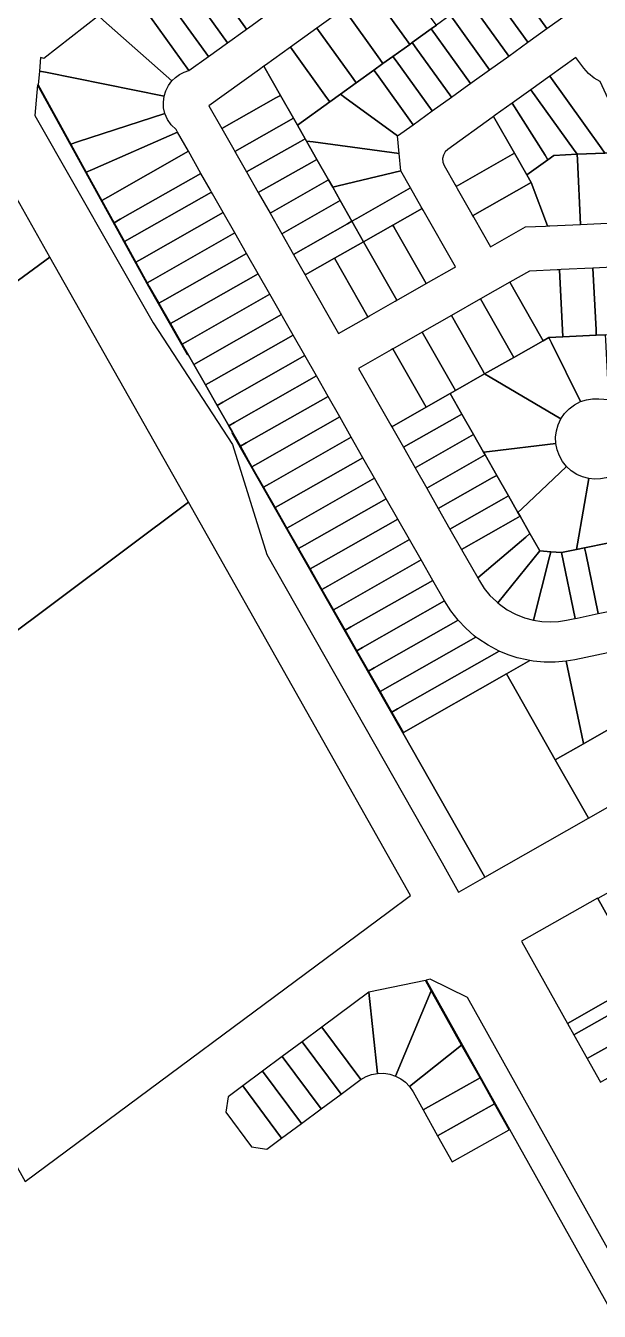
# Model space of a CAD drawing. Header units: metres. Extents: x 1641456 to 1644813, y 5693985 to 5698324.
# Drawn here: x 1643038 to 1643298, y 5693985 to 5694568 of the extents above; entities that cross this region are included whole.
import ezdxf

# ---------------------------------------------------------------- set-up
doc = ezdxf.new("R2010")
doc.units = ezdxf.units.M

msp = doc.modelspace()

# ---------------------------------------------------------------- linework, layer by layer
for points in [[(1643146.51, 5694572.74), (1643121.6, 5694607.36), (1643119.83, 5694609.83), (1643111.16, 5694603.59), (1643137.79, 5694566.47), (1643138.58, 5694567.04), (1643146.51, 5694572.74)], [(1643137.79, 5694566.47), (1643111.16, 5694603.59), (1643102.52, 5694597.38), (1643104.3, 5694594.91), (1643129.2, 5694560.29), (1643137.1, 5694565.98), (1643137.79, 5694566.47)], [(1643129.2, 5694560.29), (1643104.3, 5694594.91), (1643102.52, 5694597.38), (1643099.74, 5694595.38), (1643094.04, 5694590.89), (1643095.81, 5694588.42), (1643120.48, 5694554.03), (1643129.2, 5694560.29)], [(1643223.77, 5694568.29), (1643222.35, 5694570.27), (1643205.98, 5694593.02), (1643193.86, 5694584.3), (1643210.22, 5694561.55), (1643211.65, 5694559.57), (1643212.75, 5694560.36), (1643221.38, 5694566.57), (1643223.77, 5694568.29)], [(1643282.45, 5694572.97), (1643266.1, 5694595.73), (1643264.67, 5694597.71), (1643261.4, 5694595.36), (1643261.23, 5694595.23), (1643255.99, 5694591.47), (1643257.42, 5694589.49), (1643273.79, 5694566.74), (1643282.45, 5694572.97)], [(1643120.48, 5694554.03), (1643095.81, 5694588.42), (1643094.04, 5694590.89), (1643085.49, 5694584.17), (1643087.26, 5694581.7), (1643111.64, 5694547.67), (1643120.48, 5694554.03)], [(1643273.79, 5694566.74), (1643257.42, 5694589.49), (1643255.99, 5694591.47), (1643249.46, 5694586.77), (1643247.36, 5694585.26), (1643248.78, 5694583.28), (1643265.14, 5694560.52), (1643273.79, 5694566.74)], [(1643111.64, 5694547.67), (1643087.26, 5694581.7), (1643085.49, 5694584.17), (1643070.64, 5694572.48), (1643072.95, 5694570.43), (1643103.88, 5694542.97), (1643105.53, 5694544.58), (1643107.41, 5694545.91), (1643109.46, 5694546.95), (1643111.64, 5694547.67)], [(1643211.65, 5694559.57), (1643210.22, 5694561.55), (1643193.86, 5694584.3), (1643181.76, 5694575.6), (1643198.12, 5694552.85), (1643199.55, 5694550.87), (1643204.08, 5694554.12), (1643211.65, 5694559.57)], [(1643265.14, 5694560.52), (1643248.78, 5694583.28), (1643247.36, 5694585.26), (1643238.69, 5694579.02), (1643240.11, 5694577.04), (1643256.49, 5694554.29), (1643265.14, 5694560.52)], [(1643199.55, 5694550.87), (1643198.12, 5694552.85), (1643181.76, 5694575.6), (1643169.64, 5694566.88), (1643186, 5694544.13), (1643187.42, 5694542.14), (1643195.44, 5694547.91), (1643199.55, 5694550.87)], [(1643256.49, 5694554.29), (1643240.11, 5694577.04), (1643238.69, 5694579.02), (1643235.87, 5694576.99), (1643230.05, 5694572.81), (1643231.47, 5694570.83), (1643247.84, 5694548.07), (1643256.49, 5694554.29)], [(1643103.88, 5694542.97), (1643072.95, 5694570.43), (1643070.64, 5694572.48), (1643046.01, 5694553.11), (1643044.46, 5694553.6), (1643043.94, 5694547.46), (1643046.64, 5694546.91), (1643100.4, 5694536.06), (1643101.16, 5694538.56), (1643102.33, 5694540.88), (1643103.88, 5694542.97)], [(1643247.84, 5694548.07), (1643231.47, 5694570.83), (1643230.05, 5694572.81), (1643223.77, 5694568.29), (1643221.38, 5694566.57), (1643239.19, 5694541.85), (1643239.92, 5694542.38), (1643247.84, 5694548.07)], [(1643187.42, 5694542.14), (1643186, 5694544.13), (1643169.64, 5694566.88), (1643157.64, 5694558.25), (1643174.01, 5694535.5), (1643175.44, 5694533.52), (1643180.24, 5694536.97), (1643187.42, 5694542.14)], [(1643239.19, 5694541.85), (1643221.38, 5694566.57), (1643212.75, 5694560.36), (1643214.17, 5694558.38), (1643230.53, 5694535.62), (1643238.45, 5694541.31), (1643239.19, 5694541.85)], [(1643175.44, 5694533.52), (1643174.01, 5694535.5), (1643157.64, 5694558.25), (1643146.38, 5694550.15), (1643145.64, 5694549.61), (1643153.12, 5694536.46), (1643159, 5694526.11), (1643160.78, 5694522.97), (1643175.44, 5694533.52)], [(1643230.53, 5694535.62), (1643214.17, 5694558.38), (1643212.75, 5694560.36), (1643211.65, 5694559.57), (1643204.08, 5694554.12), (1643205.5, 5694552.15), (1643221.88, 5694529.4), (1643230.53, 5694535.62)], [(1643221.88, 5694529.4), (1643205.5, 5694552.15), (1643204.08, 5694554.12), (1643199.55, 5694550.87), (1643195.44, 5694547.91), (1643196.86, 5694545.94), (1643213.22, 5694523.17), (1643221.88, 5694529.4)], [(1643297.99, 5694542.68), (1643295.13, 5694544.25), (1643292.6, 5694546.29), (1643290.47, 5694548.76), (1643286.93, 5694553.68), (1643275.11, 5694545.18), (1643298.39, 5694512.7), (1643300.08, 5694510.33), (1643302.74, 5694510.46), (1643312.54, 5694510.91), (1643311.44, 5694513.33), (1643297.99, 5694542.68)], [(1643100.4, 5694536.06), (1643046.64, 5694546.91), (1643043.94, 5694547.46), (1643043.35, 5694541.23), (1643058.15, 5694514.38), (1643061.17, 5694515.36), (1643100.8, 5694528.19), (1643100.21, 5694530.78), (1643100.07, 5694533.43), (1643100.4, 5694536.06)], [(1643153.12, 5694536.46), (1643145.64, 5694549.61), (1643143.65, 5694548.18), (1643120.73, 5694531.7), (1643126.59, 5694521.4), (1643151, 5694535.26), (1643153.12, 5694536.46)], [(1643213.22, 5694523.17), (1643196.86, 5694545.94), (1643195.44, 5694547.91), (1643187.42, 5694542.14), (1643180.24, 5694536.97), (1643182.31, 5694535.47), (1643206.18, 5694518.1), (1643213.22, 5694523.17)], [(1643111.44, 5694418.75), (1643110.96, 5694418.94), (1643093.43, 5694449.76), (1643043.04, 5694541.17), (1643041.83, 5694527.34), (1643095.52, 5694433.31), (1643097.79, 5694429.83), (1643131.35, 5694378.24), (1643146.96, 5694328.33), (1643226.38, 5694188.74), (1643233.81, 5694175.46), (1643234.07, 5694175.61), (1643245.73, 5694182.24), (1643245.58, 5694182.5), (1643208.5, 5694247.61), (1643131.21, 5694383.35), (1643131.35, 5694383.79), (1643129.67, 5694386.71), (1643124.4, 5694395.97), (1643119.14, 5694405.22), (1643113.86, 5694414.49), (1643111.44, 5694418.75)], [(1643300.08, 5694510.33), (1643298.39, 5694512.7), (1643275.11, 5694545.18), (1643266.46, 5694538.96), (1643285.83, 5694512.1), (1643287.53, 5694509.74), (1643300.08, 5694510.33)], [(1643159, 5694526.11), (1643153.12, 5694536.46), (1643151, 5694535.26), (1643126.59, 5694521.4), (1643132.02, 5694511.86), (1643132.46, 5694511.09), (1643159, 5694526.11)], [(1643206.18, 5694518.1), (1643182.31, 5694535.47), (1643180.24, 5694536.97), (1643175.44, 5694533.52), (1643160.78, 5694522.97), (1643164.3, 5694516.78), (1643164.88, 5694515.75), (1643167.94, 5694515.34), (1643206.89, 5694510.16), (1643206.18, 5694518.1)], [(1643287.53, 5694509.74), (1643285.83, 5694512.1), (1643266.46, 5694538.96), (1643258.06, 5694532.91), (1643272.96, 5694509.34), (1643274.24, 5694507.31), (1643276.94, 5694509.25), (1643287.53, 5694509.74)], [(1643106.51, 5694519.75), (1643105.82, 5694520.97), (1643103.68, 5694523.03), (1643101.99, 5694525.47), (1643100.8, 5694528.19), (1643061.17, 5694515.36), (1643058.15, 5694514.38), (1643065.17, 5694501.65), (1643068.04, 5694502.91), (1643106.51, 5694519.75)], [(1643274.24, 5694507.31), (1643272.96, 5694509.34), (1643258.06, 5694532.91), (1643250.41, 5694527.41), (1643249.67, 5694526.88), (1643259.14, 5694510.19), (1643264.68, 5694500.43), (1643274.24, 5694507.31)], [(1643160.78, 5694522.97), (1643159, 5694526.11), (1643132.46, 5694511.09), (1643132.92, 5694510.28), (1643137.79, 5694501.73), (1643162.19, 5694515.59), (1643164.3, 5694516.78), (1643160.78, 5694522.97)], [(1643259.14, 5694510.19), (1643249.67, 5694526.88), (1643248.93, 5694526.35), (1643228.85, 5694511.91), (1643227.69, 5694510.79), (1643226.89, 5694509.39), (1643226.53, 5694507.81), (1643226.64, 5694506.2), (1643227.21, 5694504.69), (1643232.2, 5694495.9), (1643232.64, 5694495.14), (1643259.14, 5694510.19)], [(1643111.41, 5694511.13), (1643106.51, 5694519.75), (1643068.04, 5694502.91), (1643065.17, 5694501.65), (1643072.23, 5694488.84), (1643074.93, 5694490.38), (1643111.41, 5694511.13)], [(1643164.88, 5694515.75), (1643164.3, 5694516.78), (1643162.19, 5694515.59), (1643137.79, 5694501.73), (1643143.08, 5694492.42), (1643167.5, 5694506.25), (1643169.61, 5694507.44), (1643164.88, 5694515.75)], [(1643117.11, 5694501.12), (1643111.41, 5694511.13), (1643074.93, 5694490.38), (1643072.23, 5694488.84), (1643077.8, 5694478.74), (1643080.5, 5694480.28), (1643117.11, 5694501.12)], [(1643206.89, 5694510.16), (1643167.94, 5694515.34), (1643164.88, 5694515.75), (1643169.61, 5694507.44), (1643174.9, 5694498.13), (1643176.76, 5694494.85), (1643179.25, 5694495.45), (1643207.6, 5694502.21), (1643206.89, 5694510.16)], [(1643304.2, 5694478.73), (1643302.85, 5694508.04), (1643302.74, 5694510.46), (1643300.08, 5694510.33), (1643287.53, 5694509.74), (1643287.64, 5694507.3), (1643288.99, 5694478), (1643304.2, 5694478.73)], [(1643174.9, 5694498.13), (1643169.61, 5694507.44), (1643167.5, 5694506.25), (1643143.08, 5694492.42), (1643148.41, 5694483.07), (1643172.8, 5694496.94), (1643174.9, 5694498.13)], [(1643264.68, 5694500.43), (1643259.14, 5694510.19), (1643232.64, 5694495.14), (1643233.1, 5694494.32), (1643239.73, 5694482.67), (1643240.16, 5694481.91), (1643266.65, 5694496.95), (1643264.68, 5694500.43)], [(1643288.99, 5694478), (1643287.64, 5694507.3), (1643287.53, 5694509.74), (1643276.94, 5694509.25), (1643274.24, 5694507.31), (1643264.68, 5694500.43), (1643266.65, 5694496.95), (1643274.12, 5694477.3), (1643275.12, 5694477.34), (1643288.99, 5694478)], [(1643121.93, 5694492.66), (1643121.48, 5694493.44), (1643117.11, 5694501.12), (1643080.5, 5694480.28), (1643077.8, 5694478.74), (1643082.52, 5694470.18), (1643121.93, 5694492.66)], [(1643211.98, 5694494.51), (1643207.6, 5694502.21), (1643179.25, 5694495.45), (1643176.76, 5694494.85), (1643180.19, 5694488.82), (1643185.51, 5694479.46), (1643187.66, 5694480.68), (1643211.98, 5694494.51)], [(1643176.76, 5694494.85), (1643174.9, 5694498.13), (1643172.8, 5694496.94), (1643148.41, 5694483.07), (1643153.71, 5694473.76), (1643178.09, 5694487.63), (1643180.19, 5694488.82), (1643176.76, 5694494.85)], [(1643217.27, 5694485.21), (1643216.83, 5694485.97), (1643211.98, 5694494.51), (1643187.66, 5694480.68), (1643185.51, 5694479.46), (1643190.8, 5694470.15), (1643204.03, 5694477.67), (1643217.27, 5694485.21)], [(1643274.12, 5694477.3), (1643266.65, 5694496.95), (1643240.16, 5694481.91), (1643240.63, 5694481.09), (1643248.21, 5694467.76), (1643264.14, 5694476.82), (1643273.21, 5694477.25), (1643274.12, 5694477.3)], [(1643048.59, 5694463.2), (1643033.64, 5694489.66), (1643003.43, 5694467.52), (1642978.89, 5694449.53), (1642954.3, 5694431.5), (1642971.21, 5694406.41), (1643048.59, 5694463.2)], [(1643127.21, 5694483.38), (1643122.38, 5694491.86), (1643121.93, 5694492.66), (1643082.52, 5694470.18), (1643087.65, 5694460.87), (1643090.35, 5694462.41), (1643127.21, 5694483.38)], [(1643185.51, 5694479.46), (1643180.19, 5694488.82), (1643178.09, 5694487.63), (1643153.71, 5694473.76), (1643159.03, 5694464.4), (1643183.42, 5694478.27), (1643185.51, 5694479.46)], [(1643132.47, 5694474.13), (1643127.21, 5694483.38), (1643090.35, 5694462.41), (1643087.65, 5694460.87), (1643092.81, 5694451.51), (1643095.5, 5694453.04), (1643132.47, 5694474.13)], [(1643219.1, 5694451.2), (1643231.89, 5694458.47), (1643232.33, 5694458.72), (1643217.73, 5694484.39), (1643217.27, 5694485.21), (1643204.03, 5694477.67), (1643204.49, 5694476.86), (1643205.25, 5694475.53), (1643219.1, 5694451.2)], [(1643190.8, 5694470.15), (1643185.51, 5694479.46), (1643183.42, 5694478.27), (1643159.03, 5694464.4), (1643163.89, 5694455.87), (1643164.33, 5694455.09), (1643177.56, 5694462.62), (1643190.8, 5694470.15)], [(1643219.1, 5694451.2), (1643205.25, 5694475.53), (1643204.49, 5694476.86), (1643204.03, 5694477.67), (1643190.8, 5694470.15), (1643205.87, 5694443.67), (1643206.68, 5694444.13), (1643219.1, 5694451.2)], [(1643137.75, 5694464.86), (1643132.47, 5694474.13), (1643095.5, 5694453.04), (1643092.81, 5694451.51), (1643093.7, 5694449.91), (1643098.04, 5694442.27), (1643100.74, 5694443.8), (1643137.75, 5694464.86)], [(1643205.87, 5694443.67), (1643190.8, 5694470.15), (1643177.56, 5694462.62), (1643192.63, 5694436.14), (1643193.45, 5694436.6), (1643205.1, 5694443.23), (1643205.87, 5694443.67)], [(1643143.02, 5694455.61), (1643137.75, 5694464.86), (1643100.74, 5694443.8), (1643098.04, 5694442.27), (1643103.31, 5694433.02), (1643106, 5694434.55), (1643143.02, 5694455.61)], [(1643192.63, 5694436.14), (1643177.56, 5694462.62), (1643164.33, 5694455.09), (1643164.79, 5694454.29), (1643179.4, 5694428.61), (1643191.87, 5694435.7), (1643192.63, 5694436.14)], [(1643296.17, 5694427.75), (1643296.05, 5694430.18), (1643294.66, 5694458.16), (1643280.33, 5694457.48), (1643279.45, 5694457.44), (1643280.96, 5694427.03), (1643296.17, 5694427.75)], [(1643311.37, 5694428.48), (1643311.25, 5694430.92), (1643309.86, 5694458.88), (1643294.66, 5694458.16), (1643296.05, 5694430.18), (1643296.17, 5694427.75), (1643300.4, 5694427.95), (1643311.37, 5694428.48)], [(1643148.29, 5694446.34), (1643143.02, 5694455.61), (1643106, 5694434.55), (1643103.31, 5694433.02), (1643108.58, 5694423.76), (1643111.27, 5694425.29), (1643148.29, 5694446.34)], [(1643280.96, 5694427.03), (1643279.45, 5694457.44), (1643278.51, 5694457.39), (1643265.88, 5694456.79), (1643257, 5694451.74), (1643270.88, 5694427.35), (1643272.07, 5694425.26), (1643274.65, 5694426.73), (1643280.96, 5694427.03)], [(1643153.56, 5694437.08), (1643153.12, 5694437.86), (1643148.29, 5694446.34), (1643111.27, 5694425.29), (1643108.58, 5694423.76), (1643111.44, 5694418.75), (1643113.86, 5694414.49), (1643153.56, 5694437.08)], [(1643272.07, 5694425.26), (1643270.88, 5694427.35), (1643257, 5694451.74), (1643243.77, 5694444.21), (1643257.65, 5694419.82), (1643258.84, 5694417.73), (1643272.07, 5694425.26)], [(1643258.84, 5694417.73), (1643257.65, 5694419.82), (1643243.77, 5694444.21), (1643230.53, 5694436.68), (1643244.41, 5694412.3), (1643245.6, 5694410.2), (1643258.84, 5694417.73)], [(1643158.85, 5694427.8), (1643154.02, 5694436.28), (1643153.56, 5694437.08), (1643113.86, 5694414.49), (1643119.14, 5694405.22), (1643121.82, 5694406.74), (1643158.85, 5694427.8)], [(1643245.6, 5694410.2), (1643244.41, 5694412.3), (1643230.53, 5694436.68), (1643217.3, 5694429.15), (1643231.18, 5694404.77), (1643232.37, 5694402.68), (1643245.6, 5694410.2)], [(1643232.37, 5694402.68), (1643231.18, 5694404.77), (1643217.3, 5694429.15), (1643204.88, 5694422.09), (1643204.07, 5694421.63), (1643219.14, 5694395.15), (1643229.99, 5694401.32), (1643232.37, 5694402.68)], [(1643164.11, 5694418.56), (1643158.85, 5694427.8), (1643121.82, 5694406.74), (1643119.14, 5694405.22), (1643124.4, 5694395.97), (1643127.08, 5694397.49), (1643164.11, 5694418.56)], [(1643289.03, 5694397.66), (1643275.84, 5694424.32), (1643274.65, 5694426.73), (1643272.07, 5694425.26), (1643258.84, 5694417.73), (1643245.6, 5694410.2), (1643248.05, 5694408.76), (1643280.13, 5694389.82), (1643281.83, 5694392.31), (1643283.92, 5694394.48), (1643286.35, 5694396.29), (1643289.03, 5694397.66)], [(1643301.81, 5694398.67), (1643300.52, 5694425.52), (1643300.4, 5694427.95), (1643296.17, 5694427.75), (1643280.96, 5694427.03), (1643274.65, 5694426.73), (1643275.84, 5694424.32), (1643289.03, 5694397.66), (1643291.72, 5694398.53), (1643294.5, 5694398.98), (1643297.33, 5694399), (1643301.81, 5694398.67)], [(1643169.37, 5694409.3), (1643164.11, 5694418.56), (1643127.08, 5694397.49), (1643124.4, 5694395.97), (1643129.67, 5694386.71), (1643132.35, 5694388.24), (1643169.37, 5694409.3)], [(1643219.14, 5694395.15), (1643204.07, 5694421.63), (1643203.3, 5694421.19), (1643188.44, 5694412.74), (1643203.07, 5694387.03), (1643203.51, 5694386.26), (1643219.14, 5694395.15)], [(1643174.65, 5694400.03), (1643169.37, 5694409.3), (1643132.35, 5694388.24), (1643129.67, 5694386.71), (1643131.35, 5694383.79), (1643134.95, 5694377.44), (1643137.62, 5694378.96), (1643174.65, 5694400.03)], [(1643280.13, 5694389.82), (1643248.05, 5694408.76), (1643245.6, 5694410.2), (1643232.37, 5694402.68), (1643229.99, 5694401.32), (1643235.28, 5694392.04), (1643240.54, 5694382.8), (1643245.13, 5694374.73), (1643247.77, 5694375.04), (1643277.85, 5694378.66), (1643277.75, 5694381.55), (1643278.1, 5694384.42), (1643278.9, 5694387.2), (1643280.13, 5694389.82)], [(1643179.93, 5694390.75), (1643174.65, 5694400.03), (1643137.62, 5694378.96), (1643134.95, 5694377.44), (1643140.22, 5694368.17), (1643142.9, 5694369.69), (1643179.93, 5694390.75)], [(1643235.28, 5694392.04), (1643229.99, 5694401.32), (1643219.14, 5694395.15), (1643203.51, 5694386.26), (1643203.97, 5694385.45), (1643208.79, 5694376.98), (1643233.17, 5694390.84), (1643235.28, 5694392.04)], [(1643185.19, 5694381.5), (1643179.93, 5694390.75), (1643142.9, 5694369.69), (1643140.22, 5694368.17), (1643145.49, 5694358.92), (1643148.16, 5694360.44), (1643185.19, 5694381.5)], [(1643240.54, 5694382.8), (1643235.28, 5694392.04), (1643233.17, 5694390.84), (1643208.79, 5694376.98), (1643214.06, 5694367.73), (1643238.43, 5694381.6), (1643240.54, 5694382.8)], [(1643245.13, 5694374.73), (1643240.54, 5694382.8), (1643238.43, 5694381.6), (1643214.06, 5694367.73), (1643219.34, 5694358.45), (1643243.71, 5694372.31), (1643245.82, 5694373.51), (1643245.13, 5694374.73)], [(1643190.47, 5694372.23), (1643185.19, 5694381.5), (1643148.16, 5694360.44), (1643145.49, 5694358.92), (1643150.77, 5694349.65), (1643153.44, 5694351.17), (1643190.47, 5694372.23)], [(1643282.68, 5694368.27), (1643280.86, 5694370.54), (1643279.43, 5694373.08), (1643278.42, 5694375.81), (1643277.85, 5694378.66), (1643247.77, 5694375.04), (1643245.13, 5694374.73), (1643245.82, 5694373.51), (1643251.08, 5694364.27), (1643256.37, 5694354.99), (1643260.68, 5694347.4), (1643262.51, 5694349.13), (1643282.68, 5694368.27)], [(1643195.74, 5694362.98), (1643190.47, 5694372.23), (1643153.44, 5694351.17), (1643150.77, 5694349.65), (1643156.04, 5694340.39), (1643158.7, 5694341.91), (1643195.74, 5694362.98)], [(1643251.08, 5694364.27), (1643245.82, 5694373.51), (1643243.71, 5694372.31), (1643219.34, 5694358.45), (1643224.6, 5694349.2), (1643248.97, 5694363.07), (1643251.08, 5694364.27)], [(1643292.75, 5694362.79), (1643289.94, 5694363.54), (1643287.28, 5694364.72), (1643284.84, 5694366.31), (1643282.68, 5694368.27), (1643262.51, 5694349.13), (1643260.68, 5694347.4), (1643261.63, 5694345.74), (1643266.09, 5694337.91), (1643270.52, 5694330.12), (1643275.6, 5694329.68), (1643280.44, 5694329.27), (1643287.14, 5694330.66), (1643287.59, 5694333.21), (1643292.75, 5694362.79)], [(1643201.02, 5694353.7), (1643195.74, 5694362.98), (1643158.7, 5694341.91), (1643156.04, 5694340.39), (1643161.31, 5694331.13), (1643163.98, 5694332.64), (1643201.02, 5694353.7)], [(1643256.37, 5694354.99), (1643251.08, 5694364.27), (1643248.97, 5694363.07), (1643224.6, 5694349.2), (1643229.88, 5694339.93), (1643254.25, 5694353.79), (1643256.37, 5694354.99)], [(1643322.2, 5694337.93), (1643321.67, 5694338.66), (1643320.65, 5694340.06), (1643303.22, 5694363.99), (1643300.7, 5694363.12), (1643298.07, 5694362.62), (1643295.41, 5694362.51), (1643292.75, 5694362.79), (1643287.59, 5694333.21), (1643287.14, 5694330.66), (1643290.86, 5694331.43), (1643301.31, 5694333.6), (1643311.73, 5694335.76), (1643322.2, 5694337.93)], [(1643206.28, 5694344.45), (1643201.02, 5694353.7), (1643163.98, 5694332.64), (1643161.31, 5694331.13), (1643166.58, 5694321.87), (1643169.24, 5694323.38), (1643206.28, 5694344.45)], [(1643260.68, 5694347.4), (1643256.37, 5694354.99), (1643254.25, 5694353.79), (1643229.88, 5694339.93), (1643235.15, 5694330.68), (1643259.51, 5694344.54), (1643261.63, 5694345.74), (1643260.68, 5694347.4)], [(1643037.46, 5694044.27), (1643201.86, 5694166.34), (1643211.97, 5694173.85), (1643111.4, 5694352.05), (1642937.68, 5694222.13), (1642949.45, 5694201.26), (1642954, 5694193.15), (1642964.83, 5694173.82), (1642974.8, 5694156.04), (1642977.73, 5694150.81), (1642980.66, 5694145.58), (1642984.5, 5694138.74), (1642988.28, 5694131.99), (1642991.22, 5694126.75), (1642994.16, 5694121.51), (1642997.98, 5694114.69), (1643002.19, 5694107.19), (1643009.22, 5694094.63), (1643018.59, 5694077.93), (1643022.69, 5694070.61), (1643037.46, 5694044.27)], [(1643211.56, 5694335.18), (1643206.28, 5694344.45), (1643169.24, 5694323.38), (1643166.58, 5694321.87), (1643171.86, 5694312.6), (1643174.52, 5694314.11), (1643211.56, 5694335.18)], [(1643266.09, 5694337.91), (1643261.63, 5694345.74), (1643259.51, 5694344.54), (1643235.15, 5694330.68), (1643242.47, 5694317.8), (1643264.2, 5694336.3), (1643266.09, 5694337.91)], [(1643270.52, 5694330.12), (1643266.09, 5694337.91), (1643264.2, 5694336.3), (1643242.47, 5694317.8), (1643243.25, 5694316.44), (1643245.44, 5694313.03), (1643248, 5694309.89), (1643250.89, 5694307.04), (1643251.57, 5694306.46), (1643270.52, 5694330.12)], [(1643216.83, 5694325.92), (1643211.56, 5694335.18), (1643174.52, 5694314.11), (1643171.86, 5694312.6), (1643177.13, 5694303.34), (1643179.78, 5694304.85), (1643216.83, 5694325.92)], [(1643275.6, 5694329.68), (1643270.52, 5694330.12), (1643251.57, 5694306.46), (1643252.28, 5694305.87), (1643255.79, 5694303.38), (1643259.58, 5694301.32), (1643263.58, 5694299.72), (1643267.74, 5694298.6), (1643274.98, 5694327.27), (1643275.6, 5694329.68)], [(1643297.05, 5694301.6), (1643291.36, 5694329.01), (1643290.86, 5694331.43), (1643287.14, 5694330.66), (1643280.44, 5694329.27), (1643286.63, 5694299.44), (1643287.5, 5694299.62), (1643297.05, 5694301.6)], [(1643307.5, 5694303.77), (1643301.81, 5694331.18), (1643301.31, 5694333.6), (1643290.86, 5694331.43), (1643291.36, 5694329.01), (1643297.05, 5694301.6), (1643307.5, 5694303.77)], [(1643222.11, 5694316.65), (1643216.83, 5694325.92), (1643179.78, 5694304.85), (1643177.13, 5694303.34), (1643182.41, 5694294.07), (1643185.06, 5694295.58), (1643222.11, 5694316.65)], [(1643280.44, 5694329.27), (1643275.6, 5694329.68), (1643274.98, 5694327.27), (1643267.74, 5694298.6), (1643271.47, 5694298.02), (1643275.23, 5694297.84), (1643278.99, 5694298.04), (1643282.71, 5694298.63), (1643285.72, 5694299.25), (1643286.63, 5694299.44), (1643280.44, 5694329.27)], [(1643227.37, 5694307.4), (1643222.11, 5694316.65), (1643185.06, 5694295.58), (1643182.41, 5694294.07), (1643187.68, 5694284.82), (1643190.32, 5694286.32), (1643227.37, 5694307.4)], [(1643233.56, 5694298.64), (1643230.25, 5694302.87), (1643227.37, 5694307.4), (1643190.32, 5694286.32), (1643187.68, 5694284.82), (1643192.95, 5694275.55), (1643195.59, 5694277.05), (1643233.56, 5694298.64)], [(1643241.65, 5694290.99), (1643240.89, 5694291.6), (1643237.06, 5694294.95), (1643233.56, 5694298.64), (1643195.59, 5694277.05), (1643192.95, 5694275.55), (1643198.22, 5694266.29), (1643241.65, 5694290.99)], [(1643252.1, 5694284.67), (1643247.13, 5694287.29), (1643242.45, 5694290.4), (1643241.65, 5694290.99), (1643198.22, 5694266.29), (1643203.5, 5694257.02), (1643206.13, 5694258.52), (1643252.1, 5694284.67)], [(1643266.08, 5694280.35), (1643264.7, 5694280.6), (1643260.4, 5694281.61), (1643256.19, 5694282.98), (1643252.1, 5694284.67), (1643206.13, 5694258.52), (1643203.5, 5694257.02), (1643208.77, 5694247.76), (1643255.47, 5694274.31), (1643266.08, 5694280.35)], [(1643312.02, 5694254.95), (1643311.58, 5694255.73), (1643304.83, 5694267.59), (1643301.46, 5694283.85), (1643286.44, 5694280.74), (1643282.51, 5694280.07), (1643290.15, 5694243.54), (1643290.35, 5694242.62), (1643312.02, 5694254.95)], [(1643282.51, 5694280.07), (1643277.52, 5694279.63), (1643272.52, 5694279.65), (1643267.55, 5694280.12), (1643266.08, 5694280.35), (1643255.47, 5694274.31), (1643262.56, 5694261.85), (1643277.61, 5694235.39), (1643290.35, 5694242.62), (1643290.15, 5694243.54), (1643282.51, 5694280.07)], [(1643277.61, 5694235.39), (1643262.56, 5694261.85), (1643255.47, 5694274.31), (1643208.77, 5694247.76), (1643208.5, 5694247.61), (1643245.58, 5694182.5), (1643245.73, 5694182.24), (1643292.67, 5694208.93), (1643292.52, 5694209.19), (1643290.69, 5694212.41), (1643287.72, 5694217.62), (1643277.61, 5694235.39)], [(1643292.67, 5694208.93), (1643327.07, 5694228.49), (1643326.44, 5694229.62), (1643323.47, 5694234.83), (1643312.02, 5694254.95), (1643290.35, 5694242.62), (1643277.61, 5694235.39), (1643287.72, 5694217.62), (1643290.69, 5694212.41), (1643292.52, 5694209.19), (1643292.67, 5694208.93)], [(1643324.31, 5694148.51), (1643308.75, 5694176.4), (1643307.56, 5694178.53), (1643296.89, 5694172.46), (1643317.54, 5694135.51), (1643317.79, 5694137.56), (1643318.66, 5694140.69), (1643320.07, 5694143.62), (1643321.97, 5694146.25), (1643324.31, 5694148.51)], [(1643296.89, 5694172.46), (1643296.74, 5694172.72), (1643262.34, 5694153.16), (1643262.49, 5694152.89), (1643283.14, 5694115.95), (1643317.54, 5694135.51), (1643296.89, 5694172.46)], [(1643221.43, 5694130.69), (1643218.81, 5694135.4), (1643193.15, 5694130.04), (1643197.07, 5694093.28), (1643199.86, 5694093.34), (1643202.61, 5694092.94), (1643205.25, 5694092.07), (1643221.43, 5694130.69)], [(1643313, 5693993.01), (1643310.63, 5693997.3), (1643237.8, 5694127.63), (1643220.9, 5694135.98), (1643219.11, 5694135.46), (1643299.74, 5693991.21), (1643302.91, 5693985.47), (1643312.99, 5693993), (1643313, 5693993.01)], [(1643318.27, 5694129.03), (1643317.61, 5694132.24), (1643317.54, 5694135.51), (1643283.14, 5694115.95), (1643286.06, 5694110.72), (1643318.27, 5694129.03)], [(1643197.07, 5694093.28), (1643193.15, 5694130.04), (1643171.92, 5694114.27), (1643189.54, 5694090.51), (1643191.89, 5694091.84), (1643194.42, 5694092.78), (1643197.07, 5694093.28)], [(1643235.17, 5694106.12), (1643221.43, 5694130.69), (1643205.25, 5694092.07), (1643207.6, 5694090.85), (1643209.71, 5694089.27), (1643211.55, 5694087.37), (1643235.17, 5694106.12)], [(1643324.02, 5694117.83), (1643319.82, 5694125.37), (1643318.66, 5694127.86), (1643318.27, 5694129.03), (1643286.06, 5694110.72), (1643292.06, 5694099.99), (1643294.19, 5694101.18), (1643324.02, 5694117.83)], [(1643329.96, 5694107.19), (1643324.02, 5694117.83), (1643294.19, 5694101.18), (1643292.06, 5694099.99), (1643298, 5694089.36), (1643300.13, 5694090.54), (1643329.96, 5694107.19)], [(1643189.54, 5694090.51), (1643171.92, 5694114.27), (1643162.94, 5694107.6), (1643180.55, 5694083.86), (1643189.01, 5694090.13), (1643189.54, 5694090.51)], [(1643180.55, 5694083.86), (1643162.94, 5694107.6), (1643153.96, 5694100.93), (1643171.56, 5694077.19), (1643180.55, 5694083.86)], [(1643243.5, 5694091.21), (1643235.17, 5694106.12), (1643211.55, 5694087.37), (1643213.23, 5694084.91), (1643217.75, 5694076.81), (1643243.5, 5694091.21)], [(1643171.56, 5694077.19), (1643153.96, 5694100.93), (1643144.98, 5694094.25), (1643162.57, 5694070.53), (1643171.56, 5694077.19)], [(1643162.57, 5694070.53), (1643144.98, 5694094.25), (1643136, 5694087.58), (1643153.59, 5694063.87), (1643162.57, 5694070.53)], [(1643250.08, 5694079.44), (1643243.5, 5694091.21), (1643217.75, 5694076.81), (1643224.31, 5694065.04), (1643250.08, 5694079.44)], [(1643153.59, 5694063.87), (1643136, 5694087.58), (1643129.42, 5694082.7), (1643128.38, 5694075.71), (1643140.02, 5694060.02), (1643147.01, 5694058.99), (1643153.59, 5694063.87)], [(1643256.66, 5694067.67), (1643250.08, 5694079.44), (1643224.31, 5694065.04), (1643230.88, 5694053.26), (1643256.66, 5694067.67)]]:
    msp.add_lwpolyline(points, close=True)
msp.add_lwpolyline([(1642937.68, 5694222.13), (1643111.4, 5694352.05), (1643111.4, 5694352.05), (1643048.59, 5694463.2), (1642971.21, 5694406.41)])

doc.saveas('drawing.dxf')
